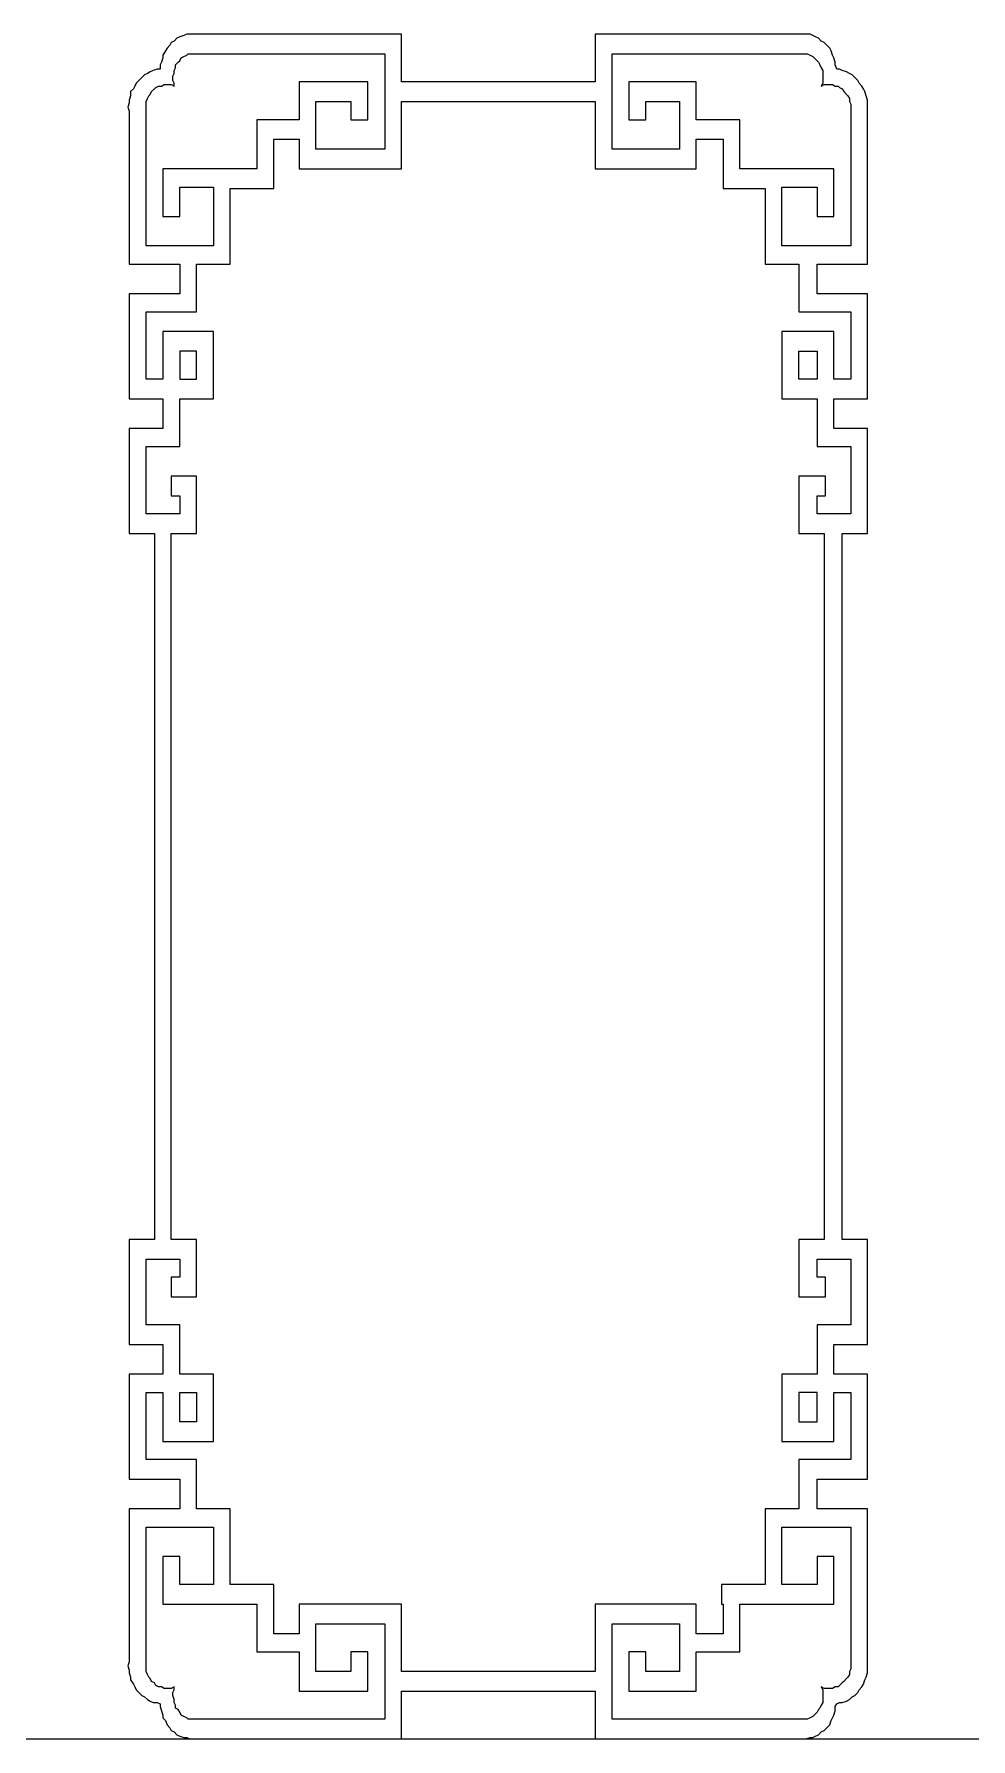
# Model space of a CAD drawing. Extents: x -66030 to 95157, y -13132 to 45879.
# Drawn here: x -30513 to -27907, y 24423 to 29168 of the extents above; entities that cross this region are included whole.
import ezdxf

# ---------------------------------------------------------------- set-up
doc = ezdxf.new("R2010")
doc.units = 0
doc.header["$LTSCALE"] = 100
doc.header["$MEASUREMENT"] = 0
doc.layers.get('0').update_dxf_attribs({"linetype": 'CONTINUOUS'})
doc.layers.add('3', color=11, linetype='CONTINUOUS')

msp = doc.modelspace()

# ---------------------------------------------------------------- linework, layer by layer
at = {"lineweight": 0}
for points in [[(-29491, 29035.5), (-29491, 29168.3), (-30061.2, 29168.3), (-30069, 29168.3), (-30080.8, 29168.3), (-30088.6, 29168.3), (-30096.4, 29164.4), (-30108.1, 29160.5), (-30115.9, 29156.6), (-30123.7, 29148.8), (-30131.5, 29144.9), (-30135.4, 29137.1), (-30143.2, 29129.3), (-30147.2, 29121.5), (-30155, 29109.7), (-30155, 29101.9), (-30158.9, 29090.2), (-30162.8, 29082.4), (-30162.8, 29070.7), (-30170.6, 29070.7), (-30182.3, 29066.8), (-30190.1, 29062.9), (-30197.9, 29059), (-30205.7, 29055.1), (-30213.6, 29047.2), (-30221.4, 29039.4), (-30229.2, 29031.6), (-30233.1, 29023.8), (-30237, 29016), (-30244.8, 29008.2), (-30244.8, 28996.5), (-30248.7, 28984.7), (-30248.7, 28976.9), (-30252.6, 28965.2), (-30248.7, 28953.5), (-30248.7, 28527.7), (-30108.1, 28527.7), (-30108.1, 28445.7), (-30248.7, 28445.7), (-30248.7, 28152.8), (-30155, 28152.8), (-30155, 28070.7), (-30248.7, 28070.7), (-30248.7, 27777.8), (-30178.4, 27777.8), (-30178.4, 25813.1), (-30248.7, 25813.1), (-30248.7, 25520.2), (-30155, 25520.2), (-30155, 25438.1), (-30248.7, 25438.1), (-30248.7, 25145.2), (-30108.1, 25145.2), (-30108.1, 25063.2), (-30248.7, 25063.2), (-30248.7, 24637.4), (-30252.6, 24625.7), (-30248.7, 24614), (-30248.7, 24606.2), (-30244.8, 24594.4), (-30244.8, 24586.6), (-30237, 24574.9), (-30233.1, 24567.1), (-30229.2, 24559.3), (-30221.4, 24551.5), (-30213.6, 24543.7), (-30205.7, 24539.8), (-30197.9, 24531.9), (-30190.1, 24528), (-30182.3, 24524.1), (-30170.6, 24524.1), (-30162.8, 24520.2), (-30162.8, 24512.4), (-30158.9, 24500.7), (-30155, 24489), (-30155, 24481.2), (-30147.2, 24473.4), (-30143.2, 24461.6), (-30135.4, 24453.8), (-30131.5, 24446), (-30123.7, 24442.1), (-30115.9, 24434.3), (-30108.1, 24430.4), (-30096.4, 24426.5), (-30088.6, 24426.5), (-30080.8, 24422.6), (-30069, 24422.6), (-30061.2, 24422.6), (-29491, 24422.6), (-29491, 24555.4), (-28951.9, 24555.4), (-28951.9, 24422.6), (-28385.6, 24422.6), (-28373.8, 24422.6), (-28366, 24422.6), (-28354.3, 24426.5), (-28346.5, 24426.5), (-28338.7, 24430.4), (-28330.9, 24434.3), (-28323.1, 24442.1), (-28315.3, 24446), (-28307.4, 24453.8), (-28299.6, 24461.6), (-28295.7, 24473.4), (-28291.8, 24481.2), (-28287.9, 24489), (-28284, 24500.7), (-28284, 24512.4), (-28280.1, 24520.2), (-28272.3, 24524.1), (-28264.5, 24524.1), (-28252.8, 24528), (-28244.9, 24531.9), (-28237.1, 24539.8), (-28229.3, 24543.7), (-28221.5, 24551.5), (-28217.6, 24559.3), (-28209.8, 24567.1), (-28205.9, 24574.9), (-28202, 24586.6), (-28198.1, 24594.4), (-28194.2, 24606.2), (-28194.2, 24614), (-28194.2, 24625.7), (-28194.2, 24637.4), (-28194.2, 25063.2), (-28334.8, 25063.2), (-28334.8, 25145.2), (-28194.2, 25145.2), (-28194.2, 25438.1), (-28287.9, 25438.1), (-28287.9, 25520.2), (-28194.2, 25520.2), (-28194.2, 25813.1), (-28264.5, 25813.1), (-28264.5, 27777.8), (-28194.2, 27777.8), (-28194.2, 28070.7), (-28287.9, 28070.7), (-28287.9, 28152.8), (-28194.2, 28152.8), (-28194.2, 28445.7), (-28334.8, 28445.7), (-28334.8, 28527.7), (-28194.2, 28527.7), (-28194.2, 28953.5), (-28194.2, 28965.2), (-28194.2, 28976.9), (-28194.2, 28984.7), (-28198.1, 28996.5), (-28202, 29008.2), (-28205.9, 29016), (-28209.8, 29023.8), (-28217.6, 29031.6), (-28221.5, 29039.4), (-28229.3, 29047.2), (-28237.1, 29055.1), (-28244.9, 29059), (-28252.8, 29062.9), (-28264.5, 29066.8), (-28272.3, 29070.7), (-28280.1, 29070.7), (-28284, 29082.4), (-28284, 29090.2), (-28287.9, 29101.9), (-28291.8, 29109.7), (-28295.7, 29121.5), (-28299.6, 29129.3), (-28307.4, 29137.1), (-28315.3, 29144.9), (-28323.1, 29148.8), (-28330.9, 29156.6), (-28338.7, 29160.5), (-28346.5, 29164.4), (-28354.3, 29168.3), (-28366, 29168.3), (-28373.8, 29168.3), (-28385.6, 29168.3), (-28951.9, 29168.3), (-28951.9, 29035.5), (-29491, 29035.5)], [(-29491, 29035.5), (-29491, 29168.3), (-30061.2, 29168.3), (-30069, 29168.3), (-30080.8, 29168.3), (-30088.6, 29168.3), (-30096.4, 29164.4), (-30108.1, 29160.5), (-30115.9, 29156.6), (-30123.7, 29148.8), (-30131.5, 29144.9), (-30135.4, 29137.1), (-30143.2, 29129.3), (-30147.2, 29121.5), (-30155, 29109.7), (-30155, 29101.9), (-30158.9, 29090.2), (-30162.8, 29082.4), (-30162.8, 29070.7), (-30170.6, 29070.7), (-30182.3, 29066.8), (-30190.1, 29062.9), (-30197.9, 29059), (-30205.7, 29055.1), (-30213.6, 29047.2), (-30221.4, 29039.4), (-30229.2, 29031.6), (-30233.1, 29023.8), (-30237, 29016), (-30244.8, 29008.2), (-30244.8, 28996.5), (-30248.7, 28984.7), (-30248.7, 28976.9), (-30252.6, 28965.2), (-30248.7, 28953.5), (-30248.7, 28527.7), (-30108.1, 28527.7), (-30108.1, 28445.7), (-30248.7, 28445.7), (-30248.7, 28152.8), (-30155, 28152.8), (-30155, 28070.7), (-30248.7, 28070.7), (-30248.7, 27777.8), (-30178.4, 27777.8), (-30178.4, 25813.1), (-30248.7, 25813.1), (-30248.7, 25520.2), (-30155, 25520.2), (-30155, 25438.1), (-30248.7, 25438.1), (-30248.7, 25145.2), (-30108.1, 25145.2), (-30108.1, 25063.2), (-30248.7, 25063.2), (-30248.7, 24637.4), (-30252.6, 24625.7), (-30248.7, 24614), (-30248.7, 24606.2), (-30244.8, 24594.4), (-30244.8, 24586.6), (-30237, 24574.9), (-30233.1, 24567.1), (-30229.2, 24559.3), (-30221.4, 24551.5), (-30213.6, 24543.7), (-30205.7, 24539.8), (-30197.9, 24531.9), (-30190.1, 24528), (-30182.3, 24524.1), (-30170.6, 24524.1), (-30162.8, 24520.2), (-30162.8, 24512.4), (-30158.9, 24500.7), (-30155, 24489), (-30155, 24481.2), (-30147.2, 24473.4), (-30143.2, 24461.6), (-30135.4, 24453.8), (-30131.5, 24446), (-30123.7, 24442.1), (-30115.9, 24434.3), (-30108.1, 24430.4), (-30096.4, 24426.5), (-30088.6, 24426.5), (-30080.8, 24422.6), (-30069, 24422.6), (-30061.2, 24422.6), (-29491, 24422.6), (-29491, 24555.4), (-28951.9, 24555.4), (-28951.9, 24422.6), (-28385.6, 24422.6), (-28373.8, 24422.6), (-28366, 24422.6), (-28354.3, 24426.5), (-28346.5, 24426.5), (-28338.7, 24430.4), (-28330.9, 24434.3), (-28323.1, 24442.1), (-28315.3, 24446), (-28307.4, 24453.8), (-28299.6, 24461.6), (-28295.7, 24473.4), (-28291.8, 24481.2), (-28287.9, 24489), (-28284, 24500.7), (-28284, 24512.4), (-28280.1, 24520.2), (-28272.3, 24524.1), (-28264.5, 24524.1), (-28252.8, 24528), (-28244.9, 24531.9), (-28237.1, 24539.8), (-28229.3, 24543.7), (-28221.5, 24551.5), (-28217.6, 24559.3), (-28209.8, 24567.1), (-28205.9, 24574.9), (-28202, 24586.6), (-28198.1, 24594.4), (-28194.2, 24606.2), (-28194.2, 24614), (-28194.2, 24625.7), (-28194.2, 24637.4), (-28194.2, 25063.2), (-28334.8, 25063.2), (-28334.8, 25145.2), (-28194.2, 25145.2), (-28194.2, 25438.1), (-28287.9, 25438.1), (-28287.9, 25520.2), (-28194.2, 25520.2), (-28194.2, 25813.1), (-28264.5, 25813.1), (-28264.5, 27777.8), (-28194.2, 27777.8), (-28194.2, 28070.7), (-28287.9, 28070.7), (-28287.9, 28152.8), (-28194.2, 28152.8), (-28194.2, 28445.7), (-28334.8, 28445.7), (-28334.8, 28527.7), (-28194.2, 28527.7), (-28194.2, 28953.5), (-28194.2, 28965.2), (-28194.2, 28976.9), (-28194.2, 28984.7), (-28198.1, 28996.5), (-28202, 29008.2), (-28205.9, 29016), (-28209.8, 29023.8), (-28217.6, 29031.6), (-28221.5, 29039.4), (-28229.3, 29047.2), (-28237.1, 29055.1), (-28244.9, 29059), (-28252.8, 29062.9), (-28264.5, 29066.8), (-28272.3, 29070.7), (-28280.1, 29070.7), (-28284, 29082.4), (-28284, 29090.2), (-28287.9, 29101.9), (-28291.8, 29109.7), (-28295.7, 29121.5), (-28299.6, 29129.3), (-28307.4, 29137.1), (-28315.3, 29144.9), (-28323.1, 29148.8), (-28330.9, 29156.6), (-28338.7, 29160.5), (-28346.5, 29164.4), (-28354.3, 29168.3), (-28366, 29168.3), (-28373.8, 29168.3), (-28385.6, 29168.3), (-28951.9, 29168.3), (-28951.9, 29035.5), (-29491, 29035.5)], [(-29967.5, 28793.4), (-29967.5, 28793.4), (-30155, 28793.4), (-30155, 28660.5), (-30108.1, 28660.5), (-30108.1, 28742.6), (-30014.3, 28742.6), (-30014.3, 28578.5), (-30201.8, 28578.5), (-30201.8, 28953.5), (-30201.8, 28965.2), (-30201.8, 28973), (-30201.8, 28980.8), (-30197.9, 28988.7), (-30194, 28996.5), (-30190.1, 29000.4), (-30186.2, 29008.2), (-30178.4, 29016), (-30174.5, 29019.9), (-30166.7, 29023.8), (-30158.9, 29023.8), (-30151.1, 29027.7), (-30143.2, 29027.7), (-30135.4, 29027.7), (-30131.5, 29027.7), (-30123.7, 29023.8), (-30123.7, 29031.6), (-30127.6, 29039.4), (-30127.6, 29051.1), (-30123.7, 29059), (-30123.7, 29066.8), (-30119.8, 29074.6), (-30119.8, 29082.4), (-30112, 29090.2), (-30108.1, 29094.1), (-30104.2, 29101.9), (-30096.4, 29105.8), (-30088.6, 29109.7), (-30084.7, 29113.6), (-30076.8, 29113.6), (-30069, 29113.6), (-30061.2, 29113.6), (-29537.8, 29113.6), (-29537.8, 28848), (-29729.2, 28848), (-29729.2, 28980.8), (-29631.6, 28980.8), (-29631.6, 28930.1), (-29584.7, 28930.1), (-29584.7, 29035.5), (-29776.1, 29035.5), (-29776.1, 28930.1), (-29893.3, 28930.1), (-29893.3, 28793.4), (-29893.3, 28793.4), (-29893.3, 28793.4), (-29967.5, 28793.4)], [(-29967.5, 28793.4), (-29967.5, 28793.4), (-30155, 28793.4), (-30155, 28660.5), (-30108.1, 28660.5), (-30108.1, 28742.6), (-30014.3, 28742.6), (-30014.3, 28578.5), (-30201.8, 28578.5), (-30201.8, 28953.5), (-30201.8, 28965.2), (-30201.8, 28973), (-30201.8, 28980.8), (-30197.9, 28988.7), (-30194, 28996.5), (-30190.1, 29000.4), (-30186.2, 29008.2), (-30178.4, 29016), (-30174.5, 29019.9), (-30166.7, 29023.8), (-30158.9, 29023.8), (-30151.1, 29027.7), (-30143.2, 29027.7), (-30135.4, 29027.7), (-30131.5, 29027.7), (-30123.7, 29023.8), (-30123.7, 29031.6), (-30127.6, 29039.4), (-30127.6, 29051.1), (-30123.7, 29059), (-30123.7, 29066.8), (-30119.8, 29074.6), (-30119.8, 29082.4), (-30112, 29090.2), (-30108.1, 29094.1), (-30104.2, 29101.9), (-30096.4, 29105.8), (-30088.6, 29109.7), (-30084.7, 29113.6), (-30076.8, 29113.6), (-30069, 29113.6), (-30061.2, 29113.6), (-29537.8, 29113.6), (-29537.8, 28848), (-29729.2, 28848), (-29729.2, 28980.8), (-29631.6, 28980.8), (-29631.6, 28930.1), (-29584.7, 28930.1), (-29584.7, 29035.5), (-29776.1, 29035.5), (-29776.1, 28930.1), (-29893.3, 28930.1), (-29893.3, 28793.4), (-29893.3, 28793.4), (-29893.3, 28793.4), (-29967.5, 28793.4)], [(-28549.6, 28836.3), (-28549.6, 28930.1), (-28670.7, 28930.1), (-28670.7, 29035.5), (-28858.2, 29035.5), (-28858.2, 28930.1), (-28811.3, 28930.1), (-28811.3, 28980.8), (-28717.6, 28980.8), (-28717.6, 28848), (-28905.1, 28848), (-28905.1, 29113.6), (-28385.6, 29113.6), (-28377.7, 29113.6), (-28369.9, 29113.6), (-28362.1, 29113.6), (-28354.3, 29109.7), (-28346.5, 29105.8), (-28342.6, 29101.9), (-28334.8, 29094.1), (-28330.9, 29090.2), (-28327, 29082.4), (-28323.1, 29074.6), (-28319.2, 29066.8), (-28319.2, 29059), (-28319.2, 29051.1), (-28319.2, 29039.4), (-28319.2, 29031.6), (-28323.1, 29023.8), (-28315.3, 29027.7), (-28307.4, 29027.7), (-28299.6, 29027.7), (-28291.8, 29027.7), (-28284, 29023.8), (-28276.2, 29023.8), (-28272.3, 29019.9), (-28264.5, 29016), (-28260.6, 29008.2), (-28252.8, 29000.4), (-28248.9, 28996.5), (-28244.9, 28988.7), (-28244.9, 28980.8), (-28241, 28973), (-28241, 28965.2), (-28241, 28953.5), (-28241, 28578.5), (-28432.4, 28578.5), (-28432.4, 28742.6), (-28334.8, 28742.6), (-28334.8, 28660.5), (-28287.9, 28660.5), (-28287.9, 28793.4), (-28479.3, 28793.4), (-28479.3, 28793.4), (-28549.6, 28793.4), (-28549.6, 28836.3)], [(-28549.6, 28836.3), (-28549.6, 28930.1), (-28670.7, 28930.1), (-28670.7, 29035.5), (-28858.2, 29035.5), (-28858.2, 28930.1), (-28811.3, 28930.1), (-28811.3, 28980.8), (-28717.6, 28980.8), (-28717.6, 28848), (-28905.1, 28848), (-28905.1, 29113.6), (-28385.6, 29113.6), (-28377.7, 29113.6), (-28369.9, 29113.6), (-28362.1, 29113.6), (-28354.3, 29109.7), (-28346.5, 29105.8), (-28342.6, 29101.9), (-28334.8, 29094.1), (-28330.9, 29090.2), (-28327, 29082.4), (-28323.1, 29074.6), (-28319.2, 29066.8), (-28319.2, 29059), (-28319.2, 29051.1), (-28319.2, 29039.4), (-28319.2, 29031.6), (-28323.1, 29023.8), (-28315.3, 29027.7), (-28307.4, 29027.7), (-28299.6, 29027.7), (-28291.8, 29027.7), (-28284, 29023.8), (-28276.2, 29023.8), (-28272.3, 29019.9), (-28264.5, 29016), (-28260.6, 29008.2), (-28252.8, 29000.4), (-28248.9, 28996.5), (-28244.9, 28988.7), (-28244.9, 28980.8), (-28241, 28973), (-28241, 28965.2), (-28241, 28953.5), (-28241, 28578.5), (-28432.4, 28578.5), (-28432.4, 28742.6), (-28334.8, 28742.6), (-28334.8, 28660.5), (-28287.9, 28660.5), (-28287.9, 28793.4), (-28479.3, 28793.4), (-28479.3, 28793.4), (-28549.6, 28793.4), (-28549.6, 28836.3), (-28549.6, 28836.3)], [(-29491, 24797.5), (-29776.1, 24797.5), (-29776.1, 24715.5), (-29846.4, 24715.5), (-29846.4, 24758.5), (-29846.4, 24797.5), (-29846.4, 24797.5), (-29846.4, 24852.2), (-29967.5, 24852.2), (-29967.5, 25063.2), (-30061.2, 25063.2), (-30061.2, 25199.9), (-30201.8, 25199.9), (-30201.8, 25387.3), (-30155, 25387.3), (-30155, 25250.6), (-30014.3, 25250.6), (-30014.3, 25438.1), (-30108.1, 25438.1), (-30108.1, 25574.8), (-30201.8, 25574.8), (-30201.8, 25758.4), (-30108.1, 25758.4), (-30108.1, 25707.6), (-30131.5, 25707.6), (-30131.5, 25653), (-30061.2, 25653), (-30061.2, 25668.6), (-30061.2, 25692), (-30061.2, 25711.5), (-30061.2, 25813.1), (-30131.5, 25813.1), (-30131.5, 27777.8), (-30061.2, 27777.8), (-30061.2, 27883.3), (-30061.2, 27895), (-30061.2, 27937.9), (-30131.5, 27937.9), (-30131.5, 27883.3), (-30108.1, 27883.3), (-30108.1, 27832.5), (-30201.8, 27832.5), (-30201.8, 28020), (-30108.1, 28020), (-30108.1, 28152.8), (-30014.3, 28152.8), (-30014.3, 28340.3), (-30155, 28340.3), (-30155, 28207.5), (-30201.8, 28207.5), (-30201.8, 28394.9), (-30061.2, 28394.9), (-30061.2, 28527.7), (-29967.5, 28527.7), (-29967.5, 28738.7), (-29846.4, 28738.7), (-29846.4, 28793.4), (-29846.4, 28793.4), (-29846.4, 28836.3), (-29846.4, 28875.4), (-29776.1, 28875.4), (-29776.1, 28793.4), (-29491, 28793.4), (-29491, 28980.8), (-28951.9, 28980.8), (-28951.9, 28793.4), (-28670.7, 28793.4), (-28670.7, 28875.4), (-28596.5, 28875.4), (-28596.5, 28793.4), (-28596.5, 28793.4), (-28596.5, 28793.4), (-28596.5, 28793.4), (-28596.5, 28738.7), (-28479.3, 28738.7), (-28479.3, 28527.7), (-28385.6, 28527.7), (-28385.6, 28394.9), (-28241, 28394.9), (-28241, 28207.5), (-28287.9, 28207.5), (-28287.9, 28340.3), (-28432.4, 28340.3), (-28432.4, 28152.8), (-28334.8, 28152.8), (-28334.8, 28020), (-28241, 28020), (-28241, 27832.5), (-28334.8, 27832.5), (-28334.8, 27883.3), (-28311.3, 27883.3), (-28311.3, 27937.9), (-28385.6, 27937.9), (-28385.6, 27777.8), (-28315.3, 27777.8), (-28315.3, 25813.1), (-28385.6, 25813.1), (-28385.6, 25653), (-28311.3, 25653), (-28311.3, 25707.6), (-28334.8, 25707.6), (-28334.8, 25758.4), (-28241, 25758.4), (-28241, 25574.8), (-28334.8, 25574.8), (-28334.8, 25438.1), (-28432.4, 25438.1), (-28432.4, 25250.6), (-28287.9, 25250.6), (-28287.9, 25387.3), (-28241, 25387.3), (-28241, 25199.9), (-28385.6, 25199.9), (-28385.6, 25063.2), (-28479.3, 25063.2), (-28479.3, 24852.2), (-28600.4, 24852.2), (-28600.4, 24797.5), (-28596.5, 24797.5), (-28596.5, 24758.5), (-28596.5, 24758.5), (-28596.5, 24715.5), (-28670.7, 24715.5), (-28670.7, 24797.5), (-28951.9, 24797.5), (-28951.9, 24610.1), (-29491, 24610.1), (-29491, 24797.5)], [(-29491, 24797.5), (-29776.1, 24797.5), (-29776.1, 24715.5), (-29846.4, 24715.5), (-29846.4, 24758.5), (-29846.4, 24758.5), (-29846.4, 24797.5), (-29846.4, 24797.5), (-29846.4, 24852.2), (-29967.5, 24852.2), (-29967.5, 25063.2), (-30061.2, 25063.2), (-30061.2, 25199.9), (-30201.8, 25199.9), (-30201.8, 25387.3), (-30155, 25387.3), (-30155, 25250.6), (-30014.3, 25250.6), (-30014.3, 25438.1), (-30108.1, 25438.1), (-30108.1, 25574.8), (-30201.8, 25574.8), (-30201.8, 25758.4), (-30108.1, 25758.4), (-30108.1, 25707.6), (-30131.5, 25707.6), (-30131.5, 25653), (-30061.2, 25653), (-30061.2, 25668.6), (-30061.2, 25692), (-30061.2, 25711.5), (-30061.2, 25813.1), (-30131.5, 25813.1), (-30131.5, 27777.8), (-30061.2, 27777.8), (-30061.2, 27883.3), (-30061.2, 27895), (-30061.2, 27937.9), (-30131.5, 27937.9), (-30131.5, 27883.3), (-30108.1, 27883.3), (-30108.1, 27832.5), (-30201.8, 27832.5), (-30201.8, 28020), (-30108.1, 28020), (-30108.1, 28152.8), (-30014.3, 28152.8), (-30014.3, 28340.3), (-30155, 28340.3), (-30155, 28207.5), (-30201.8, 28207.5), (-30201.8, 28394.9), (-30061.2, 28394.9), (-30061.2, 28527.7), (-29967.5, 28527.7), (-29967.5, 28738.7), (-29846.4, 28738.7), (-29846.4, 28793.4), (-29846.4, 28793.4), (-29846.4, 28836.3), (-29846.4, 28836.3), (-29846.4, 28875.4), (-29776.1, 28875.4), (-29776.1, 28793.4), (-29491, 28793.4), (-29491, 28980.8), (-28951.9, 28980.8), (-28951.9, 28793.4), (-28670.7, 28793.4), (-28670.7, 28875.4), (-28596.5, 28875.4), (-28596.5, 28793.4), (-28596.5, 28793.4), (-28596.5, 28793.4), (-28596.5, 28793.4), (-28596.5, 28738.7), (-28479.3, 28738.7), (-28479.3, 28527.7), (-28385.6, 28527.7), (-28385.6, 28394.9), (-28241, 28394.9), (-28241, 28207.5), (-28287.9, 28207.5), (-28287.9, 28340.3), (-28432.4, 28340.3), (-28432.4, 28152.8), (-28334.8, 28152.8), (-28334.8, 28020), (-28241, 28020), (-28241, 27832.5), (-28334.8, 27832.5), (-28334.8, 27883.3), (-28311.3, 27883.3), (-28311.3, 27937.9), (-28385.6, 27937.9), (-28385.6, 27777.8), (-28315.3, 27777.8), (-28315.3, 25813.1), (-28385.6, 25813.1), (-28385.6, 25653), (-28311.3, 25653), (-28311.3, 25707.6), (-28334.8, 25707.6), (-28334.8, 25758.4), (-28241, 25758.4), (-28241, 25574.8), (-28334.8, 25574.8), (-28334.8, 25438.1), (-28432.4, 25438.1), (-28432.4, 25250.6), (-28287.9, 25250.6), (-28287.9, 25387.3), (-28241, 25387.3), (-28241, 25199.9), (-28385.6, 25199.9), (-28385.6, 25063.2), (-28479.3, 25063.2), (-28479.3, 24852.2), (-28600.4, 24852.2), (-28600.4, 24797.5), (-28596.5, 24797.5), (-28596.5, 24758.5), (-28596.5, 24758.5), (-28596.5, 24715.5), (-28670.7, 24715.5), (-28670.7, 24797.5), (-28951.9, 24797.5), (-28951.9, 24610.1), (-29491, 24610.1), (-29491, 24797.5)], [(-30108.1, 28285.6), (-30108.1, 28207.5), (-30061.2, 28207.5), (-30061.2, 28285.6), (-30108.1, 28285.6)], [(-30108.1, 28285.6), (-30108.1, 28207.5), (-30061.2, 28207.5), (-30061.2, 28285.6), (-30108.1, 28285.6)], [(-28334.8, 28285.6), (-28334.8, 28207.5), (-28385.6, 28207.5), (-28385.6, 28285.6), (-28334.8, 28285.6)], [(-28334.8, 28285.6), (-28334.8, 28207.5), (-28385.6, 28207.5), (-28385.6, 28285.6), (-28334.8, 28285.6)], [(-30108.1, 25305.3), (-30108.1, 25387.3), (-30061.2, 25387.3), (-30061.2, 25305.3), (-30108.1, 25305.3)], [(-30108.1, 25305.3), (-30108.1, 25387.3), (-30061.2, 25387.3), (-30061.2, 25305.3), (-30108.1, 25305.3)], [(-28334.8, 25305.3), (-28334.8, 25387.3), (-28385.6, 25387.3), (-28385.6, 25305.3), (-28334.8, 25305.3)], [(-28334.8, 25305.3), (-28334.8, 25387.3), (-28385.6, 25387.3), (-28385.6, 25305.3), (-28334.8, 25305.3)], [(-29893.3, 24797.5), (-29893.3, 24797.5), (-29893.3, 24664.7), (-29776.1, 24664.7), (-29776.1, 24555.4), (-29584.7, 24555.4), (-29584.7, 24664.7), (-29631.6, 24664.7), (-29631.6, 24610.1), (-29729.2, 24610.1), (-29729.2, 24742.9), (-29537.8, 24742.9), (-29537.8, 24477.3), (-30061.2, 24477.3), (-30069, 24477.3), (-30076.8, 24477.3), (-30084.7, 24477.3), (-30088.6, 24481.2), (-30096.4, 24485.1), (-30104.2, 24489), (-30108.1, 24496.8), (-30112, 24504.6), (-30119.8, 24508.5), (-30119.8, 24516.3), (-30123.7, 24524.1), (-30123.7, 24531.9), (-30127.6, 24543.7), (-30127.6, 24551.5), (-30123.7, 24559.3), (-30123.7, 24567.1), (-30131.5, 24563.2), (-30135.4, 24563.2), (-30143.2, 24563.2), (-30151.1, 24563.2), (-30158.9, 24567.1), (-30166.7, 24567.1), (-30174.5, 24571), (-30178.4, 24578.8), (-30186.2, 24582.7), (-30190.1, 24590.5), (-30194, 24594.4), (-30197.9, 24602.2), (-30201.8, 24610.1), (-30201.8, 24617.9), (-30201.8, 24629.6), (-30201.8, 24637.4), (-30201.8, 25012.4), (-30014.3, 25012.4), (-30014.3, 24852.2), (-30108.1, 24852.2), (-30108.1, 24930.3), (-30155, 24930.3), (-30155, 24797.5), (-29967.5, 24797.5), (-29967.5, 24797.5), (-29893.3, 24797.5), (-29893.3, 24797.5)], [(-29893.3, 24797.5), (-29893.3, 24797.5), (-29893.3, 24664.7), (-29776.1, 24664.7), (-29776.1, 24555.4), (-29584.7, 24555.4), (-29584.7, 24664.7), (-29631.6, 24664.7), (-29631.6, 24610.1), (-29729.2, 24610.1), (-29729.2, 24742.9), (-29537.8, 24742.9), (-29537.8, 24477.3), (-30061.2, 24477.3), (-30069, 24477.3), (-30076.8, 24477.3), (-30084.7, 24477.3), (-30088.6, 24481.2), (-30096.4, 24485.1), (-30104.2, 24489), (-30108.1, 24496.8), (-30112, 24504.6), (-30119.8, 24508.5), (-30119.8, 24516.3), (-30123.7, 24524.1), (-30123.7, 24531.9), (-30127.6, 24543.7), (-30127.6, 24551.5), (-30123.7, 24559.3), (-30123.7, 24567.1), (-30131.5, 24563.2), (-30135.4, 24563.2), (-30143.2, 24563.2), (-30151.1, 24563.2), (-30158.9, 24567.1), (-30166.7, 24567.1), (-30174.5, 24571), (-30178.4, 24578.8), (-30186.2, 24582.7), (-30190.1, 24590.5), (-30194, 24594.4), (-30197.9, 24602.2), (-30201.8, 24610.1), (-30201.8, 24617.9), (-30201.8, 24629.6), (-30201.8, 24637.4), (-30201.8, 25012.4), (-30014.3, 25012.4), (-30014.3, 24852.2), (-30108.1, 24852.2), (-30108.1, 24930.3), (-30155, 24930.3), (-30155, 24797.5), (-29967.5, 24797.5), (-29967.5, 24797.5), (-29893.3, 24797.5), (-29893.3, 24797.5)], [(-28479.3, 24797.5), (-28479.3, 24797.5), (-28287.9, 24797.5), (-28287.9, 24930.3), (-28334.8, 24930.3), (-28334.8, 24852.2), (-28432.4, 24852.2), (-28432.4, 25012.4), (-28241, 25012.4), (-28241, 24637.4), (-28241, 24629.6), (-28241, 24617.9), (-28244.9, 24610.1), (-28244.9, 24602.2), (-28248.9, 24594.4), (-28252.8, 24590.5), (-28260.6, 24582.7), (-28264.5, 24578.8), (-28272.3, 24571), (-28276.2, 24567.1), (-28284, 24567.1), (-28291.8, 24563.2), (-28299.6, 24563.2), (-28307.4, 24563.2), (-28315.3, 24563.2), (-28323.1, 24567.1), (-28319.2, 24559.3), (-28319.2, 24551.5), (-28319.2, 24543.7), (-28319.2, 24531.9), (-28319.2, 24524.1), (-28323.1, 24516.3), (-28327, 24508.5), (-28330.9, 24504.6), (-28334.8, 24496.8), (-28342.6, 24489), (-28346.5, 24485.1), (-28354.3, 24481.2), (-28362.1, 24477.3), (-28369.9, 24477.3), (-28377.7, 24477.3), (-28385.6, 24477.3), (-28905.1, 24477.3), (-28905.1, 24742.9), (-28717.6, 24742.9), (-28717.6, 24610.1), (-28811.3, 24610.1), (-28811.3, 24664.7), (-28858.2, 24664.7), (-28858.2, 24555.4), (-28670.7, 24555.4), (-28670.7, 24664.7), (-28549.6, 24664.7), (-28549.6, 24797.5), (-28549.6, 24797.5), (-28549.6, 24797.5), (-28479.3, 24797.5)], [(-28479.3, 24797.5), (-28479.3, 24797.5), (-28287.9, 24797.5), (-28287.9, 24930.3), (-28334.8, 24930.3), (-28334.8, 24852.2), (-28432.4, 24852.2), (-28432.4, 25012.4), (-28241, 25012.4), (-28241, 24637.4), (-28241, 24629.6), (-28241, 24617.9), (-28244.9, 24610.1), (-28244.9, 24602.2), (-28248.9, 24594.4), (-28252.8, 24590.5), (-28260.6, 24582.7), (-28264.5, 24578.8), (-28272.3, 24571), (-28276.2, 24567.1), (-28284, 24567.1), (-28291.8, 24563.2), (-28299.6, 24563.2), (-28307.4, 24563.2), (-28315.3, 24563.2), (-28323.1, 24567.1), (-28319.2, 24559.3), (-28319.2, 24551.5), (-28319.2, 24543.7), (-28319.2, 24531.9), (-28319.2, 24524.1), (-28323.1, 24516.3), (-28327, 24508.5), (-28330.9, 24504.6), (-28334.8, 24496.8), (-28342.6, 24489), (-28346.5, 24485.1), (-28354.3, 24481.2), (-28362.1, 24477.3), (-28369.9, 24477.3), (-28377.7, 24477.3), (-28385.6, 24477.3), (-28905.1, 24477.3), (-28905.1, 24742.9), (-28717.6, 24742.9), (-28717.6, 24610.1), (-28811.3, 24610.1), (-28811.3, 24664.7), (-28858.2, 24664.7), (-28858.2, 24555.4), (-28670.7, 24555.4), (-28670.7, 24664.7), (-28549.6, 24664.7), (-28549.6, 24797.5), (-28549.6, 24797.5), (-28549.6, 24797.5), (-28479.3, 24797.5)]]:
    msp.add_lwpolyline(points, close=True, dxfattribs=at)
at = {"layer": '3'}
msp.add_line((-66009.4, 24422.6), (95156.9, 24422.6), dxfattribs=at)

doc.saveas('drawing.dxf')
